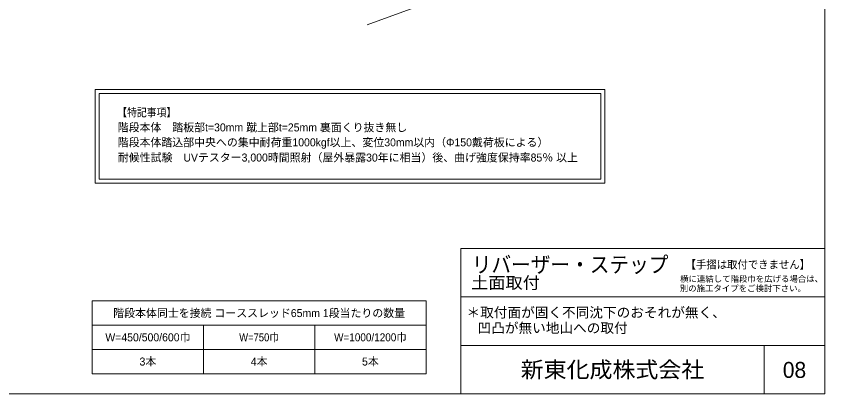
# Model space of a CAD drawing. Units: millimetres, scale not verified. Extents: x 147 to 4147, y 70 to 2840.
# Drawn here: x 2148 to 4147, y 70 to 1005 of the extents above; entities that cross this region are included whole.
import ezdxf
from ezdxf.enums import TextEntityAlignment as Align

# ---------------------------------------------------------------- set-up
doc = ezdxf.new("R2010")
doc.units = ezdxf.units.MM
doc.header["$LTSCALE"] = 10
for name, color, linetype, lineweight in [('一般線', 7, 'Continuous', 20), ('図面枠-A3', 7, 'Continuous', 13), ('特記事項', 7, 'Continuous', 15), ('表', 7, 'Continuous', 15)]:
    doc.layers.add(name, color=color, linetype=linetype, lineweight=lineweight)
doc.layers.add('文字', color=7, linetype='Continuous')
doc.styles.add('ＭＳ Ｐゴシック', font='')
doc.styles.get('ＭＳ Ｐゴシック').set_extended_font_data('MS PGothic')

msp = doc.modelspace()

# ---------------------------------------------------------------- linework, layer by layer
at = {"layer": '一般線'}
msp.add_lwpolyline([(3919.81, 1411.53), (3687.19, 1282.3), (3454.58, 1153.07), (3185.04, 1045.99), (3015.19, 983.22)], dxfattribs=at)
at = {"layer": '図面枠-A3'}
for p, q in [((3246.8, 430.22), (3246.8, 70.22)), ((3246.8, 430.22), (4146.8, 430.22)), ((3246.8, 310.22), (4146.8, 310.22)), ((3246.8, 190.22), (4146.8, 190.22)), ((3996.8, 70.22), (3996.8, 190.22))]:
    msp.add_line(p, q, dxfattribs=at)
msp.add_lwpolyline([(146.8, 70.22), (4146.8, 70.22), (4146.8, 2840.22), (146.8, 2840.22)], close=True, dxfattribs=at)
at = {"layer": '特記事項'}
for points in [[(2343.16, 591.32), (3603.04, 591.32), (3603.04, 823.59), (2343.16, 823.59)], [(2353.16, 601.32), (3593.04, 601.32), (3593.04, 813.59), (2353.16, 813.59)]]:
    msp.add_lwpolyline(points, close=True, dxfattribs=at)
at = {"layer": '表'}
for p, q in [((2335.89, 300.14), (3160.89, 300.14)), ((2335.89, 300.14), (2335.89, 120.14)), ((3160.89, 300.14), (3160.89, 120.14)), ((2335.89, 240.14), (3160.89, 240.14)), ((2610.89, 240.14), (2610.89, 120.14)), ((2885.89, 240.14), (2885.89, 120.14)), ((2335.89, 180.14), (3160.89, 180.14)), ((2335.89, 120.14), (3160.89, 120.14))]:
    msp.add_line(p, q, dxfattribs=at)

# ---------------------------------------------------------------- texts
at = {"layer": '図面枠-A3', "style": 'ＭＳ Ｐゴシック', "width": 1.05}
msp.add_text('新東化成株式会社', height=39.59, dxfattribs=at).set_placement((3621.8, 130.22), align=Align.MIDDLE_CENTER)
at = {"layer": '図面枠-A3', "style": 'ＭＳ Ｐゴシック'}
msp.add_text('08', height=39.59, dxfattribs=at).set_placement((4071.8, 129.37), align=Align.MIDDLE_CENTER)
at = {"layer": '文字', "style": 'ＭＳ Ｐゴシック'}
for s, height, width, p in [('リバーザー・ステップ\u3000 ', 39.59, 0.9, (3547.91, 390.22)), ('土面取付', 29.69, 1.05, (3357.37, 345.22))]:
    msp.add_text(s, height=height, dxfattribs=dict(at, width=width)).set_placement(p, align=Align.MIDDLE_CENTER)
at = {"layer": '文字', "style": 'ＭＳ Ｐゴシック', "width": 0.95}
msp.add_text('【手摺は取付できません】', height=19.79, dxfattribs=at).set_placement((4110.3, 390.22), align=Align.MIDDLE_RIGHT)
at = {"layer": '文字', "style": 'ＭＳ Ｐゴシック'}
for s, height, p in [('横に連結して階段巾を広げる場合は、', 14.85, (3788.98, 342.83)), ('別の施工タイプをご検討下さい。', 14.85, (3788.29, 319.25)), ('＊取付面が固く不同沈下のおそれが無く、', 24.74, (3260.93, 251.94)), ('  凹凸が無い地山への取付', 24.74, (3270.3, 213.49))]:
    msp.add_text(s, height=height, dxfattribs=at).set_placement(p, align=Align.BOTTOM_LEFT)
at = {"layer": '特記事項', "style": 'ＭＳ Ｐゴシック', "width": 0.9}
msp.add_text('【特記事項】', height=19.79, dxfattribs=at).set_placement((2397.65, 750.82), align=Align.BOTTOM_LEFT)
at = {"layer": '特記事項', "style": 'ＭＳ Ｐゴシック'}
for s, p in [('階段本体\u3000踏板部t=30mm 蹴上部t=25mm 裏面くり抜き無し', (2398.67, 713.85)), ('階段本体踏込部中央への集中耐荷重1000kgf以上、変位30mm以内（Φ150戴荷板による）', (2398.67, 676.88)), ('耐候性試験\u3000UVテスター3,000時間照射（屋外暴露30年に相当）後、曲げ強度保持率85％ 以上', (2399.13, 639.23))]:
    msp.add_text(s, height=19.79, dxfattribs=at).set_placement(p, align=Align.BOTTOM_LEFT)
at = {"layer": '表', "style": 'ＭＳ Ｐゴシック'}
for s, p in [('階段本体同士を接続 コーススレッド65mm 1段当たりの数量', (2748.39, 270.14)), ('W=450/500/600巾', (2473.39, 210.14)), ('3本', (2473.39, 150.14)), ('4本', (2748.39, 150.14)), ('5本', (3023.39, 150.14))]:
    msp.add_text(s, height=19.79, dxfattribs=at).set_placement(p, align=Align.MIDDLE_CENTER)
for s, width, p in [('W=750巾', 0.9, (2748.39, 210.14)), ('W=1000/1200巾', 0.95, (3023.39, 210.14))]:
    msp.add_text(s, height=19.79, dxfattribs=dict(at, width=width)).set_placement(p, align=Align.MIDDLE_CENTER)

doc.saveas('drawing.dxf')
